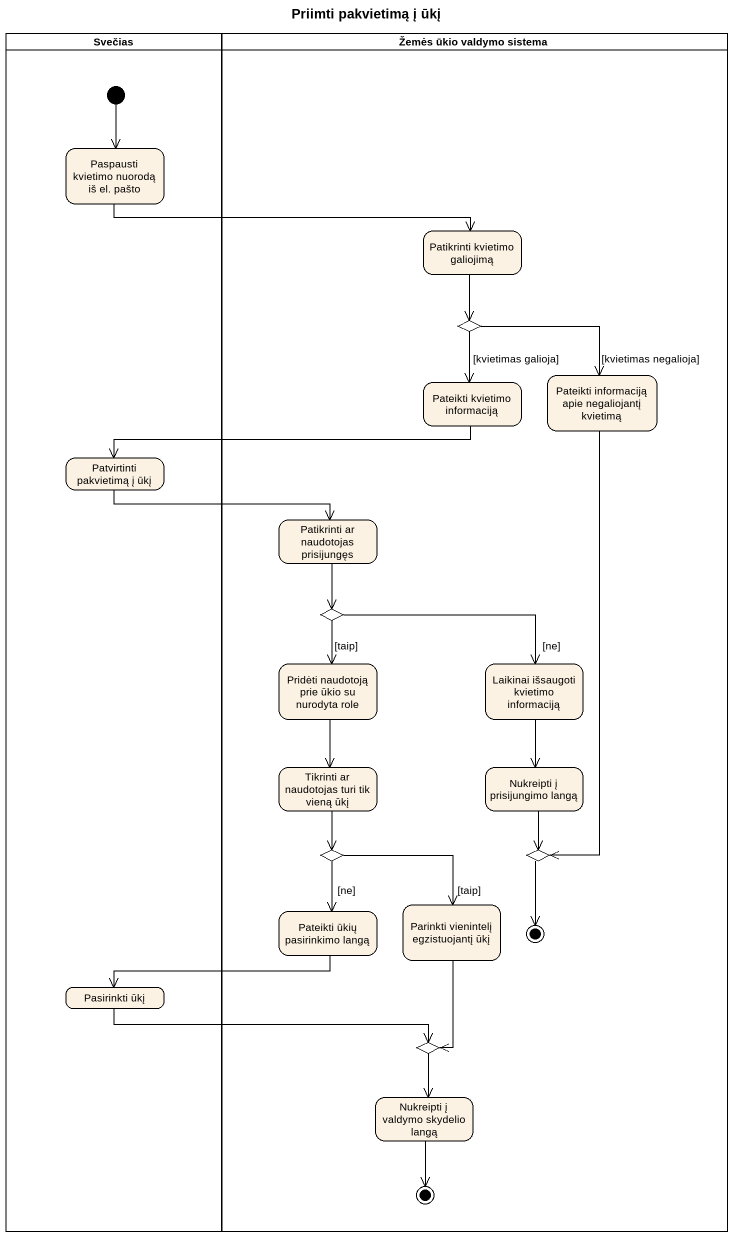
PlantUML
@startuml
title Priimti pakvietimą į ūkį
hide empty description
state Svečias <<partition>> {
  state "Paspausti kvietimo nuorodą iš el. pašto" as Paspausti_kvietimo_nuorodą
  state "Patvirtinti pakvietimą į ūkį" as Patvirtinti_pakvietimą_į_ūkį
  state "Pasirinkti ūkį" as Pasirinkti_ūkį
  [*] --> Paspausti_kvietimo_nuorodą
}
state "Žemės ūkio valdymo sistema" as Žemės_ūkio_valdymo_sistema <<partition>> {
  state "Patikrinti kvietimo galiojimą" as Patikrinti_kvietimo
  state choice1 <<choice>>
  state "Pateikti informaciją apie negaliojantį kvietimą" as Pateikti_informaciją_apie
  state "Pateikti kvietimo informaciją" as Pateikti_kvietimo
  state "Patikrinti ar naudotojas prisijungęs" as Patikrinti_ar_naudotojas
  state choice2 <<choice>>
  state "Pridėti naudotoją prie ūkio su nurodyta role" as Pridėti_naudotoją_prie_ūkio
  state "Laikinai išsaugoti kvietimo informaciją" as Laikinai_išsaugoti_kvietimo
  state "Tikrinti ar naudotojas turi tik vieną ūkį" as Tikrinti_ar_naudotojas_turi
  state "Nukreipti į prisijungimo langą" as Nukreipti_į_prisijungimo
  state choice3 <<choice>>
  state choice4 <<choice>>
  state "Parinkti vienintelį egzistuojantį ūkį" as Parinkti_vienintelį
  state "Pateikti ūkių pasirinkimo langą" as Pateikti_ūkių_pasirinkimo
  state final1 <<end>>
  state choice5 <<choice>>
  state "Nukreipti į valdymo skydelio langą" as Nukreipti_į_valdymo
  state final2 <<end>>
}
Paspausti_kvietimo_nuorodą -right-> Patikrinti_kvietimo
Patikrinti_kvietimo --> choice1
choice1 -right-> Pateikti_informaciją_apie : [kvietimas negalioja]
choice1 --> Pateikti_kvietimo : [kvietimas galioja]
Pateikti_informaciją_apie --> choice4
Pateikti_kvietimo -left-> Patvirtinti_pakvietimą_į_ūkį
Patvirtinti_pakvietimą_į_ūkį -right-> Patikrinti_ar_naudotojas
Patikrinti_ar_naudotojas --> choice2
choice2 --> Pridėti_naudotoją_prie_ūkio : [taip]
choice2 -right-> Laikinai_išsaugoti_kvietimo : [ne]
Pridėti_naudotoją_prie_ūkio --> Tikrinti_ar_naudotojas_turi
Laikinai_išsaugoti_kvietimo --> Nukreipti_į_prisijungimo
Tikrinti_ar_naudotojas_turi --> choice3
Nukreipti_į_prisijungimo --> choice4
choice3 --> Parinkti_vienintelį : [taip]
choice3 --> Pateikti_ūkių_pasirinkimo : [ne]
choice4 --> final1
Parinkti_vienintelį --> choice5
Pateikti_ūkių_pasirinkimo -left-> Pasirinkti_ūkį
Pasirinkti_ūkį -right-> choice5
choice5 --> Nukreipti_į_valdymo
Nukreipti_į_valdymo --> final2
@enduml
